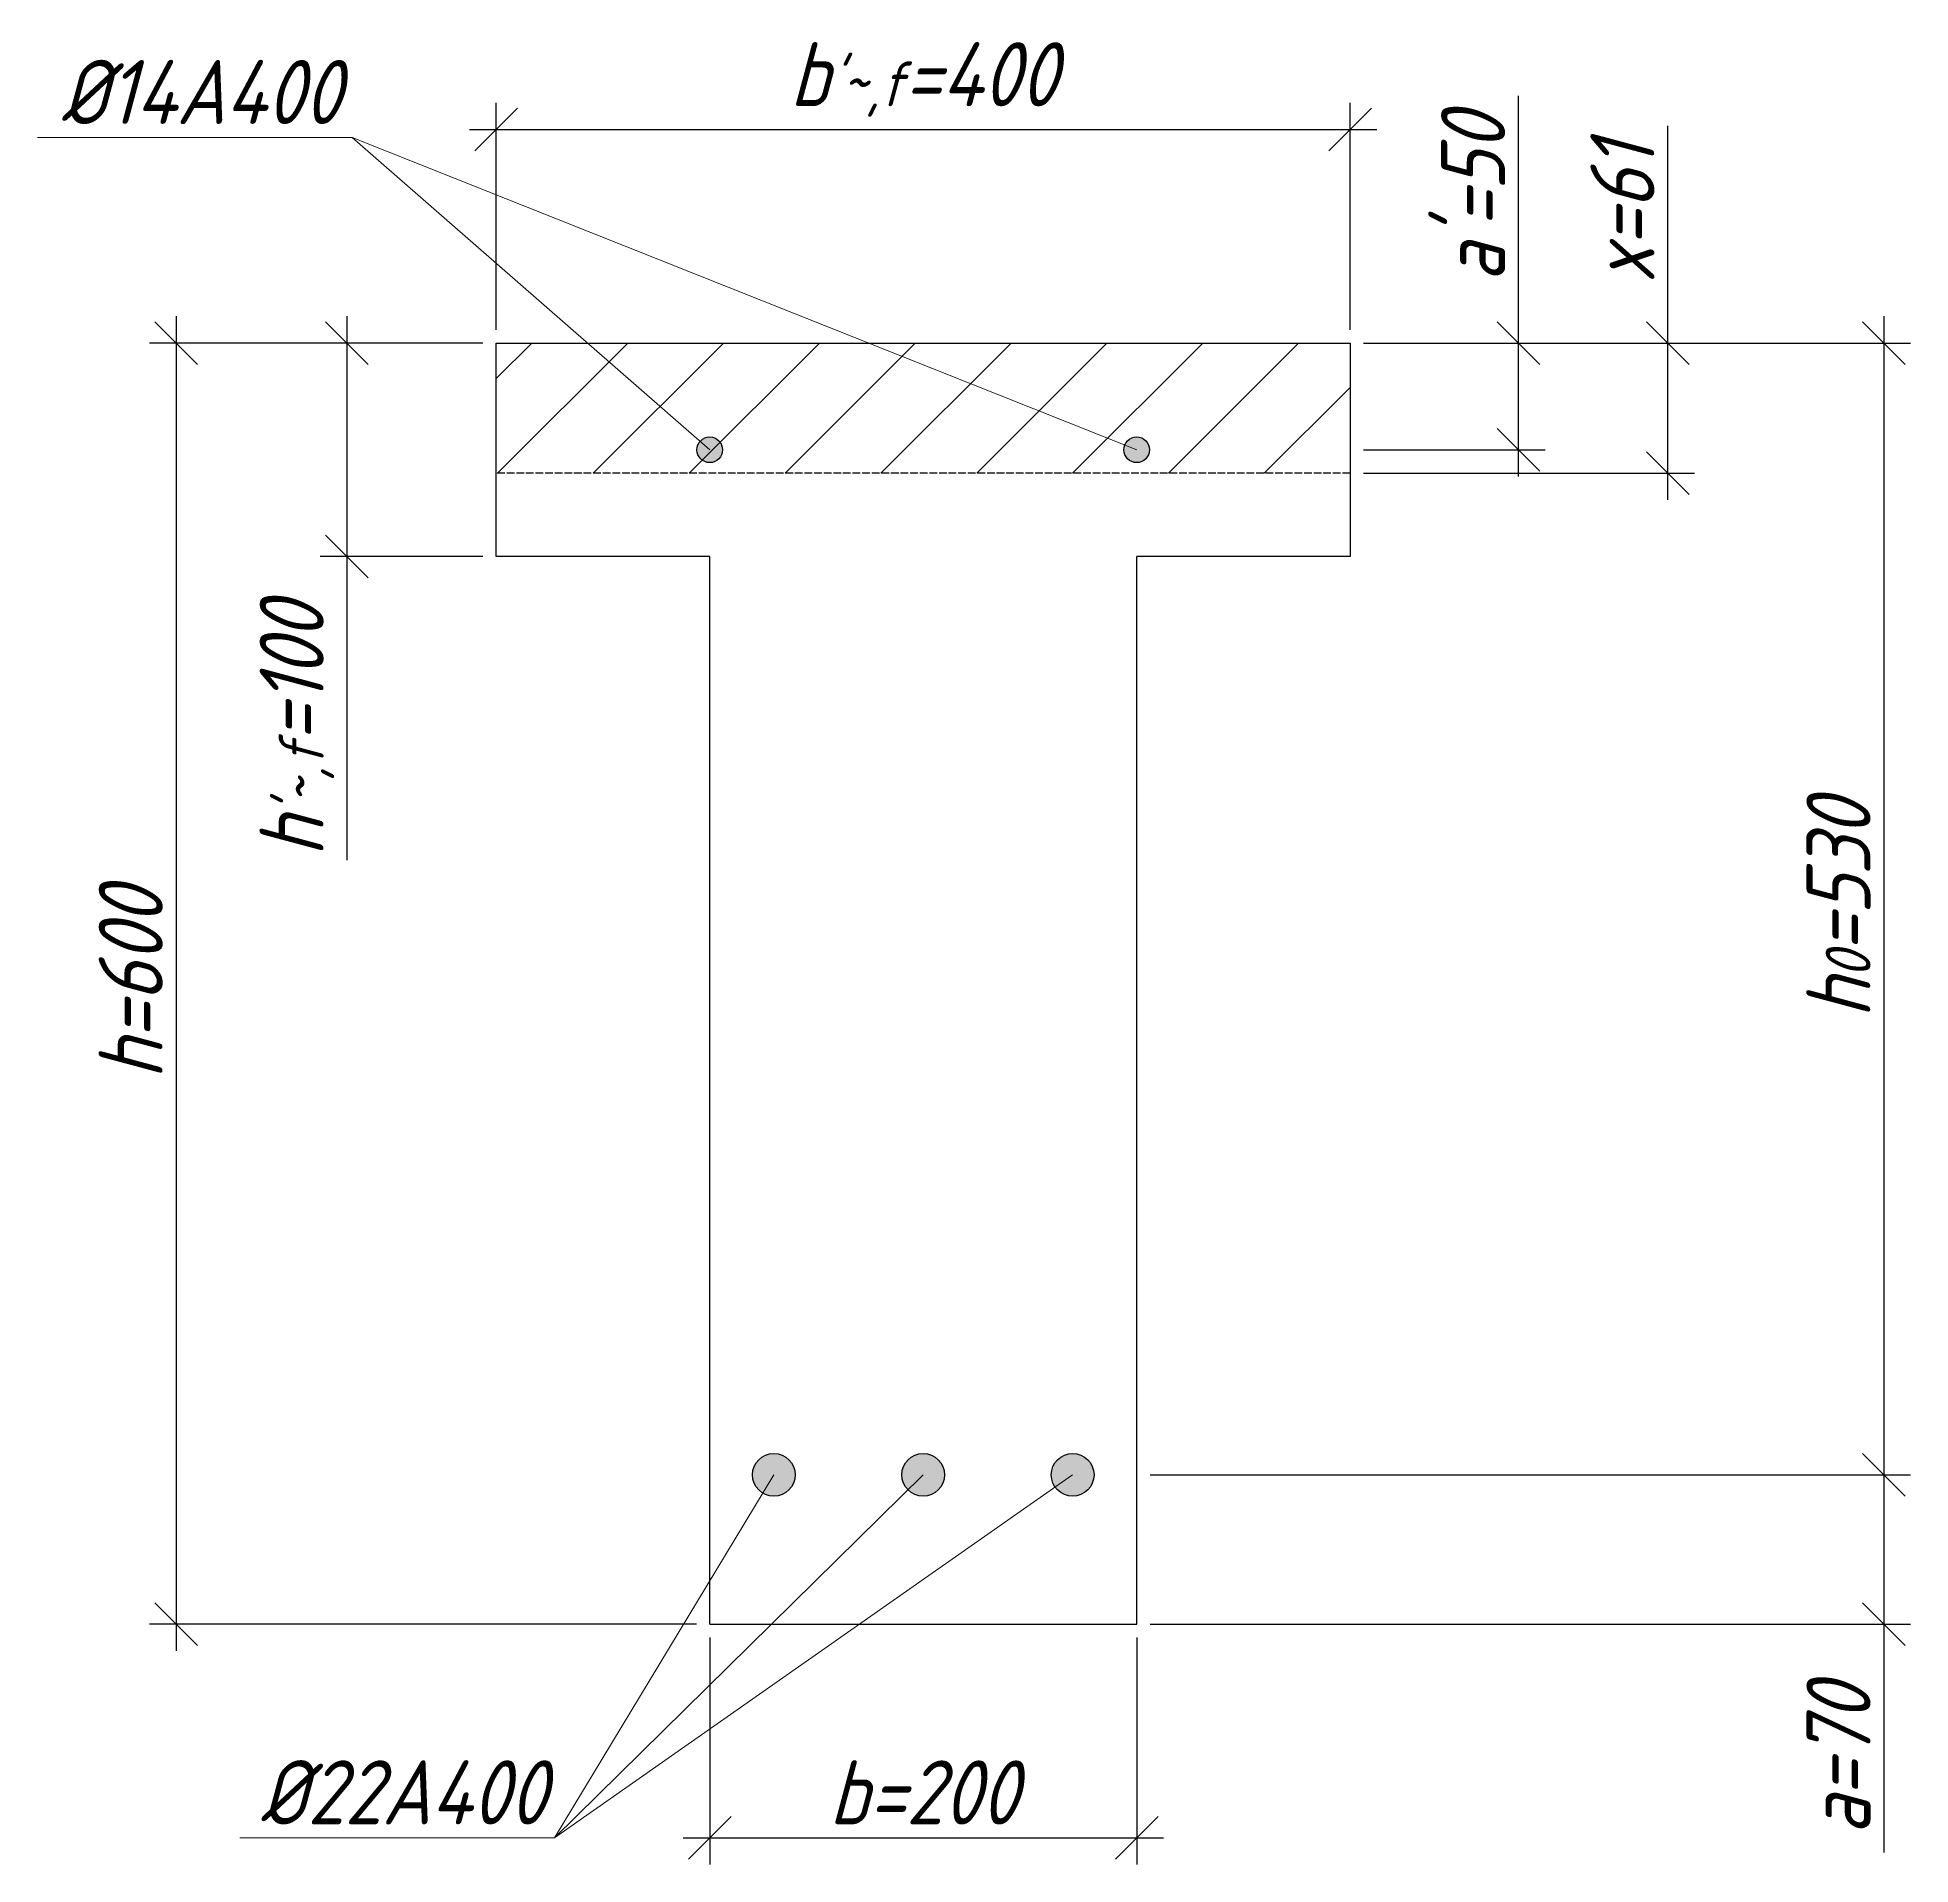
# Model space of a CAD drawing. Header units: millimetres. Extents: x -180 to 58926, y -10791 to 13515.
# Drawn here: x 8033 to 8910, y -819 to 36 of the extents above; entities that cross this region are included whole.
import ezdxf

# ---------------------------------------------------------------- set-up
doc = ezdxf.new("R2010")
doc.units = ezdxf.units.MM
doc.linetypes.add('ACAD_ISO02W100', pattern=[15, 12, -3])
for name, color, linetype, lineweight in [('basic', 95, 'Continuous', 30), ('hatch', 117, 'ACAD_ISO02W100', 25), ('hatching', 225, 'Continuous', 20), ('size', 45, 'Continuous', 20), ('text', 13, 'Continuous', 20), ('thin', 153, 'Continuous', 18)]:
    doc.layers.add(name, color=color, linetype=linetype, lineweight=lineweight)
doc.styles.add('Structures', font='isocpeur.ttf', dxfattribs={"width": 0.85, "oblique": 15})
doc.dimstyles.new('Structures', dxfattribs={"dimtxt": 3, "dimasz": 2, "dimexe": 1.25, "dimexo": 0.625, "dimtad": 1, "dimtxsty": 'Structures', "dimblk": 'OBLIQUE', "dimcen": 2.5, "dimdle": 1.25, "dimadec": 0, "dimazin": 0, "dimtfac": 1, "dimtmove": 0, "dimatfit": 3, "dimfxl": 1, "dimarcsym": 0})

# ---------------------------------------------------------------- blocks, each defined once
blk = doc.blocks.new('_Oblique')
at = {"color": 0, "linetype": 'ByBlock', "lineweight": -2}
blk.add_line((-0.5, -0.5), (0.5, 0.5), dxfattribs=at)
blk = doc.blocks.new('*D106')
at = {"layer": 'Defpoints', "color": 0, "transparency": 16777216}
for p in [(8647.98, -6.76), (8247.98, -106.76), (8647.98, -106.76)]:
    blk.add_point(p, dxfattribs=at)
at = {"layer": 'size', "color": 0, "lineweight": -2, "transparency": 16777216}
for p, q in [((8247.98, -100.51), (8247.98, 5.74)), ((8647.98, -100.51), (8647.98, 5.74)), ((8235.48, -6.76), (8660.48, -6.76))]:
    blk.add_line(p, q, dxfattribs=at)
at = {"layer": 'size', "color": 0, "lineweight": -2, "transparency": 16777216, "xscale": 20, "yscale": 20, "zscale": 20, "rotation": 180}
blk.add_blockref('_Oblique', (8247.98, -6.76), dxfattribs=at)
at = {"layer": 'size', "color": 0, "lineweight": -2, "transparency": 16777216, "xscale": 20, "yscale": 20, "zscale": 20}
blk.add_blockref('_Oblique', (8647.98, -6.76), dxfattribs=at)
at = {"layer": 'size', "color": 0, "transparency": 16777216, "insert": (8447.98, 16.64), "char_height": 30, "attachment_point": 5, "style": 'Structures'}
blk.add_mtext("b{\\H0.7x;\\S'~,f;}=400", dxfattribs=at)
blk = doc.blocks.new('*D107')
at = {"layer": 'Defpoints', "color": 0, "transparency": 16777216}
for p in [(8347.98, -706.76), (8547.98, -706.76), (8547.98, -806.76)]:
    blk.add_point(p, dxfattribs=at)
at = {"layer": 'size', "color": 0, "lineweight": -2, "transparency": 16777216}
for p, q in [((8347.98, -713.01), (8347.98, -819.26)), ((8547.98, -713.01), (8547.98, -819.26)), ((8335.48, -806.76), (8560.48, -806.76))]:
    blk.add_line(p, q, dxfattribs=at)
at = {"layer": 'size', "color": 0, "lineweight": -2, "transparency": 16777216, "xscale": 20, "yscale": 20, "zscale": 20, "rotation": 180}
blk.add_blockref('_Oblique', (8347.98, -806.76), dxfattribs=at)
at = {"layer": 'size', "color": 0, "lineweight": -2, "transparency": 16777216, "xscale": 20, "yscale": 20, "zscale": 20}
blk.add_blockref('_Oblique', (8547.98, -806.76), dxfattribs=at)
at = {"layer": 'size', "color": 0, "transparency": 16777216, "insert": (8447.98, -785.51), "char_height": 30, "attachment_point": 5, "style": 'Structures'}
blk.add_mtext('b=200', dxfattribs=at)
blk = doc.blocks.new('*D108')
at = {"layer": 'Defpoints', "color": 0, "transparency": 16777216}
for p in [(8247.98, -106.76), (8177.98, -206.76), (8247.98, -206.76)]:
    blk.add_point(p, dxfattribs=at)
at = {"layer": 'size', "color": 0, "lineweight": -2, "transparency": 16777216}
for p, q in [((8177.98, -94.26), (8177.98, -206.76)), ((8241.73, -106.76), (8165.48, -106.76)), ((8241.73, -206.76), (8165.48, -206.76)), ((8177.98, -206.76), (8177.98, -348.94))]:
    blk.add_line(p, q, dxfattribs=at)
at = {"layer": 'size', "color": 0, "lineweight": -2, "transparency": 16777216, "xscale": 20, "yscale": 20, "zscale": 20}
for p, rotation in [((8177.98, -106.76), 90), ((8177.98, -206.76), 270)]:
    blk.add_blockref('_Oblique', p, dxfattribs=dict(at, rotation=rotation))
at = {"layer": 'size', "color": 0, "transparency": 16777216, "insert": (8154.58, -287.85), "char_height": 30, "attachment_point": 5, "rotation": 90, "style": 'Structures'}
blk.add_mtext("h{\\H0.7x;\\S'~,f;}=100", dxfattribs=at)
blk = doc.blocks.new('*D109')
at = {"layer": 'Defpoints', "color": 0, "transparency": 16777216}
for p in [(8247.98, -106.76), (8097.98, -706.76), (8347.98, -706.76)]:
    blk.add_point(p, dxfattribs=at)
at = {"layer": 'size', "color": 0, "lineweight": -2, "transparency": 16777216}
for p, q in [((8097.98, -94.26), (8097.98, -719.26)), ((8241.73, -106.76), (8085.48, -106.76)), ((8341.73, -706.76), (8085.48, -706.76))]:
    blk.add_line(p, q, dxfattribs=at)
at = {"layer": 'size', "color": 0, "lineweight": -2, "transparency": 16777216, "xscale": 20, "yscale": 20, "zscale": 20}
for p, rotation in [((8097.98, -106.76), 90), ((8097.98, -706.76), 270)]:
    blk.add_blockref('_Oblique', p, dxfattribs=dict(at, rotation=rotation))
at = {"layer": 'size', "color": 0, "transparency": 16777216, "insert": (8076.73, -406.76), "char_height": 30, "attachment_point": 5, "rotation": 90, "style": 'Structures'}
blk.add_mtext('h=600', dxfattribs=at)
blk = doc.blocks.new('*D110')
at = {"layer": 'Defpoints', "color": 0, "transparency": 16777216}
for p in [(8647.98, -106.76), (8726.81, -106.76), (8647.98, -156.76)]:
    blk.add_point(p, dxfattribs=at)
at = {"layer": 'size', "color": 0, "lineweight": -2, "transparency": 16777216}
for p, q in [((8726.81, -106.76), (8726.81, 9)), ((8654.23, -106.76), (8739.31, -106.76)), ((8726.81, -169.26), (8726.81, -106.76)), ((8654.23, -156.76), (8739.31, -156.76))]:
    blk.add_line(p, q, dxfattribs=at)
at = {"layer": 'size', "color": 0, "lineweight": -2, "transparency": 16777216, "xscale": 20, "yscale": 20, "zscale": 20}
for p, rotation in [((8726.81, -106.76), 90), ((8726.81, -156.76), 270)]:
    blk.add_blockref('_Oblique', p, dxfattribs=dict(at, rotation=rotation))
at = {"layer": 'size', "color": 0, "transparency": 16777216, "insert": (8705.56, -38.88), "char_height": 30, "attachment_point": 5, "rotation": 90, "style": 'Structures'}
blk.add_mtext("a'=50", dxfattribs=at)
blk = doc.blocks.new('*D111')
at = {"layer": 'Defpoints', "color": 0, "transparency": 16777216}
for p in [(8647.98, -106.76), (8547.98, -636.76), (8897.98, -636.76)]:
    blk.add_point(p, dxfattribs=at)
at = {"layer": 'size', "color": 0, "lineweight": -2, "transparency": 16777216}
for p, q in [((8897.98, -94.26), (8897.98, -649.26)), ((8654.23, -106.76), (8910.48, -106.76)), ((8554.23, -636.76), (8910.48, -636.76))]:
    blk.add_line(p, q, dxfattribs=at)
at = {"layer": 'size', "color": 0, "lineweight": -2, "transparency": 16777216, "xscale": 20, "yscale": 20, "zscale": 20}
for p, rotation in [((8897.98, -106.76), 90), ((8897.98, -636.76), 270)]:
    blk.add_blockref('_Oblique', p, dxfattribs=dict(at, rotation=rotation))
at = {"layer": 'size', "color": 0, "transparency": 16777216, "insert": (8876.73, -371.76), "char_height": 30, "attachment_point": 5, "rotation": 90, "style": 'Structures'}
blk.add_mtext('h{\\H0.7x;\\S^ 0;}=530', dxfattribs=at)
blk = doc.blocks.new('*D112')
at = {"layer": 'Defpoints', "color": 0, "transparency": 16777216}
for p in [(8547.98, -636.76), (8547.98, -706.76), (8897.98, -706.76)]:
    blk.add_point(p, dxfattribs=at)
at = {"layer": 'size', "color": 0, "lineweight": -2, "transparency": 16777216}
for p, q in [((8897.98, -624.26), (8897.98, -706.76)), ((8554.23, -636.76), (8910.48, -636.76)), ((8554.23, -706.76), (8910.48, -706.76)), ((8897.98, -706.76), (8897.98, -813.6))]:
    blk.add_line(p, q, dxfattribs=at)
at = {"layer": 'size', "color": 0, "lineweight": -2, "transparency": 16777216, "xscale": 20, "yscale": 20, "zscale": 20}
for p, rotation in [((8897.98, -636.76), 90), ((8897.98, -706.76), 270)]:
    blk.add_blockref('_Oblique', p, dxfattribs=dict(at, rotation=rotation))
at = {"layer": 'size', "color": 0, "transparency": 16777216, "insert": (8876.73, -770.18), "char_height": 30, "attachment_point": 5, "rotation": 90, "style": 'Structures'}
blk.add_mtext('a=70', dxfattribs=at)
blk = doc.blocks.new('*D113')
at = {"layer": 'Defpoints', "color": 0, "transparency": 16777216}
for p in [(8647.98, -106.76), (8796.75, -106.76), (8647.98, -167.76)]:
    blk.add_point(p, dxfattribs=at)
at = {"layer": 'size', "color": 0, "lineweight": -2, "transparency": 16777216}
for p, q in [((8796.75, -106.76), (8796.75, -5.02)), ((8654.23, -106.76), (8809.25, -106.76)), ((8796.75, -180.26), (8796.75, -106.76)), ((8654.23, -167.76), (8809.25, -167.76))]:
    blk.add_line(p, q, dxfattribs=at)
at = {"layer": 'size', "color": 0, "lineweight": -2, "transparency": 16777216, "xscale": 20, "yscale": 20, "zscale": 20}
for p, rotation in [((8796.75, -106.76), 90), ((8796.75, -167.76), 270)]:
    blk.add_blockref('_Oblique', p, dxfattribs=dict(at, rotation=rotation))
at = {"layer": 'size', "color": 0, "transparency": 16777216, "insert": (8775.5, -45.89), "char_height": 30, "attachment_point": 5, "rotation": 90, "style": 'Structures'}
blk.add_mtext('x=61', dxfattribs=at)

msp = doc.modelspace()

# ---------------------------------------------------------------- hatches: boundary and pattern name
at = {"layer": 'basic'}
h = msp.add_hatch(color=256, dxfattribs=at)
h.dxf.hatch_style = 1
h.paths.add_polyline_path([(8353.976, -156.762, 1), (8341.976, -156.762, 1)])
h.paths.add_polyline_path([(8553.976, -156.762, 1), (8541.976, -156.762, 1)])
h = msp.add_hatch(color=256, dxfattribs=at)
h.dxf.hatch_style = 1
h.paths.add_polyline_path([(8367.976, -636.762, 1), (8387.976, -636.762, 1)])
h.paths.add_polyline_path([(8507.976, -636.762, 1), (8527.976, -636.762, 1)])
h = msp.add_hatch(color=256, dxfattribs=at)
h.dxf.hatch_style = 1
h.paths.add_polyline_path([(8457.976, -636.762, 1), (8437.976, -636.762, 1)])
at = {"layer": 'hatching'}
h = msp.add_hatch(dxfattribs=at)
h.set_pattern_fill('ANSI31', color=256, scale=10)
h.set_pattern_definition([(45, (-7.425, -1015), (-22.45064, 22.45064), [])])
edge = h.paths.add_edge_path()
edge.add_line((8647.976, -106.762), (8247.976, -106.762))
edge.add_line((8247.976, -106.762), (8247.976, -167.762))
edge.add_line((8247.976, -167.762), (8341.976, -167.762))
edge.add_arc((8347.976, -170.214), 6.482, 22.229411, 157.770589, ccw=False)
edge.add_line((8353.976, -167.762), (8541.976, -167.762))
edge.add_arc((8547.976, -160.321), 9.559, -51.11993, 231.11993, ccw=False)
edge.add_line((8553.976, -167.762), (8647.976, -167.762))
edge.add_line((8647.976, -167.762), (8647.976, -106.762))

# ---------------------------------------------------------------- linework, layer by layer
at = {"layer": 'basic'}
for p, q in [((8247.976, -106.762), (8647.976, -106.762)), ((8247.976, -206.762), (8247.976, -106.762)), ((8647.976, -106.762), (8647.976, -206.762)), ((8347.976, -206.762), (8247.976, -206.762)), ((8347.976, -706.762), (8347.976, -206.762)), ((8647.976, -206.762), (8547.976, -206.762)), ((8547.976, -706.762), (8547.976, -206.762)), ((8347.976, -706.762), (8547.976, -706.762))]:
    msp.add_line(p, q, dxfattribs=at)
for centre, radius in [((8347.976, -156.762), 6), ((8547.976, -156.762), 6), ((8377.976, -636.762), 10), ((8447.976, -636.762), 10), ((8517.976, -636.762), 10)]:
    msp.add_circle(centre, radius, dxfattribs=at)
at = {"layer": 'hatch', "ltscale": 0.3}
msp.add_line((8647.976, -167.762), (8247.976, -167.762), dxfattribs=at)
at = {"layer": 'thin'}
for p, q in [((8180.475, -10.512), (8033.04, -10.512)), ((8347.976, -156.762), (8180.475, -10.512)), ((8180.475, -10.512), (8547.976, -156.762)), ((8275.267, -806.762), (8377.976, -636.762)), ((8275.267, -806.762), (8517.976, -636.762)), ((8275.267, -806.762), (8447.976, -636.762)), ((8275.267, -806.762), (8127.832, -806.762))]:
    msp.add_line(p, q, dxfattribs=at)

# ---------------------------------------------------------------- texts
at = {"layer": 'text', "char_height": 30, "width": 137.52879, "attachment_point": 5, "style": 'Structures'}
for s, insert in [('%%C14A400', (8109.544, 10.751)), ('%%C22A400', (8204.335, -785.499))]:
    msp.add_mtext(s, dxfattribs=dict(at, insert=insert))

# ---------------------------------------------------------------- dimensions: what is measured, and where the dimension line sits
at = {"layer": 'size'}
for base, p1, p2, text, picture, middle in [((8647.976, -6.762), (8247.976, -106.762), (8647.976, -106.762), "b{\\H0.7x;\\S'~,f;}=<>", '*D106', (8447.976, 16.638)), ((8547.976, -806.762), (8347.976, -706.762), (8547.976, -706.762), 'b=<>', '*D107', (8447.976, -785.512))]:
    dim = msp.add_linear_dim(base=base, p1=p1, p2=p2, text=text, dimstyle='Structures', dxfattribs=at)
    dim.commit()
    dim.dimension.update_dxf_attribs({"geometry": picture, "text_midpoint": middle})
for base, p1, p2, text, picture, middle in [((8726.807, -106.762), (8647.976, -156.762), (8647.976, -106.762), "a'=<>", '*D110', (8705.557, -38.88)), ((8796.749, -106.762), (8647.976, -167.762), (8647.976, -106.762), 'x=<>', '*D113', (8775.499, -45.893)), ((8097.976, -706.762), (8247.976, -106.762), (8347.976, -706.762), 'h=<>', '*D109', (8076.726, -406.762)), ((8177.976, -206.762), (8247.976, -106.762), (8247.976, -206.762), "h{\\H0.7x;\\S'~,f;}=<>", '*D108', (8154.576, -287.852)), ((8897.976, -636.762), (8647.976, -106.762), (8547.976, -636.762), 'h{\\H0.7x;\\S^ 0;}=<>', '*D111', (8876.726, -371.762)), ((8897.976, -706.762), (8547.976, -636.762), (8547.976, -706.762), 'a=<>', '*D112', (8876.726, -770.181))]:
    dim = msp.add_linear_dim(base=base, p1=p1, p2=p2, angle=90, text=text, dimstyle='Structures', dxfattribs=at)
    dim.commit()
    dim.dimension.update_dxf_attribs({"geometry": picture, "text_midpoint": middle})

doc.saveas('drawing.dxf')
